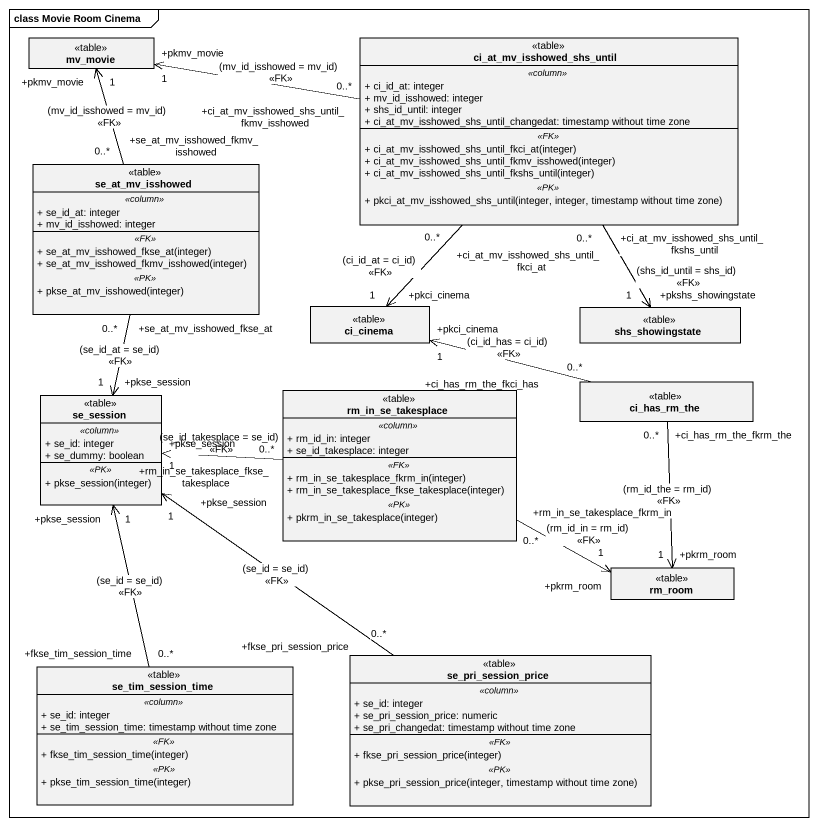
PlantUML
@startuml
mainframe class Movie Room Cinema
hide circle
hide empty members
skinparam classAttributeIconSize 0
class mv_movie <<table>>
class ci_at_mv_isshowed_shs_until <<table>> {
  .. <<column>> ..
  + ci_id_at: integer
  + mv_id_isshowed: integer
  + shs_id_until: integer
  + ci_at_mv_isshowed_shs_until_changedat: timestamp without time zone
  .. <<FK>> ..
  + ci_at_mv_isshowed_shs_until_fkci_at(integer)
  + ci_at_mv_isshowed_shs_until_fkmv_isshowed(integer)
  + ci_at_mv_isshowed_shs_until_fkshs_until(integer)
  .. <<PK>> ..
  + pkci_at_mv_isshowed_shs_until(integer, integer, timestamp without time zone)
}
class se_at_mv_isshowed <<table>> {
  .. <<column>> ..
  + se_id_at: integer
  + mv_id_isshowed: integer
  .. <<FK>> ..
  + se_at_mv_isshowed_fkse_at(integer)
  + se_at_mv_isshowed_fkmv_isshowed(integer)
  .. <<PK>> ..
  + pkse_at_mv_isshowed(integer)
}
class ci_cinema <<table>>
class shs_showingstate <<table>>
class ci_has_rm_the <<table>>
class se_session <<table>> {
  .. <<column>> ..
  + se_id: integer
  + se_dummy: boolean
  .. <<PK>> ..
  + pkse_session(integer)
}
class rm_in_se_takesplace <<table>> {
  .. <<column>> ..
  + rm_id_in: integer
  + se_id_takesplace: integer
  .. <<FK>> ..
  + rm_in_se_takesplace_fkrm_in(integer)
  + rm_in_se_takesplace_fkse_takesplace(integer)
  .. <<PK>> ..
  + pkrm_in_se_takesplace(integer)
}
class rm_room <<table>>
class se_tim_session_time <<table>> {
  .. <<column>> ..
  + se_id: integer
  + se_tim_session_time: timestamp without time zone
  .. <<FK>> ..
  + fkse_tim_session_time(integer)
  .. <<PK>> ..
  + pkse_tim_session_time(integer)
}
class se_pri_session_price <<table>> {
  .. <<column>> ..
  + se_id: integer
  + se_pri_session_price: numeric
  + se_pri_changedat: timestamp without time zone
  .. <<FK>> ..
  + fkse_pri_session_price(integer)
  .. <<PK>> ..
  + pkse_pri_session_price(integer, timestamp without time zone)
}
ci_at_mv_isshowed_shs_until "+ci_at_mv_isshowed_shs_until_fkmv_isshowed\n0..*" -left-> "+pkmv_movie\n1" mv_movie : (mv_id_isshowed = mv_id)\n<<FK>>
ci_at_mv_isshowed_shs_until "+ci_at_mv_isshowed_shs_until_fkci_at\n0..*" --> "+pkci_cinema\n1" ci_cinema : (ci_id_at = ci_id)\n<<FK>>
ci_at_mv_isshowed_shs_until "+ci_at_mv_isshowed_shs_until_fkshs_until\n0..*" --> "+pkshs_showingstate\n1" shs_showingstate : (shs_id_until = shs_id)\n<<FK>>
se_at_mv_isshowed "+se_at_mv_isshowed_fkmv_isshowed\n0..*" -up-> "+pkmv_movie\n1" mv_movie : (mv_id_isshowed = mv_id)\n<<FK>>
se_at_mv_isshowed "+se_at_mv_isshowed_fkse_at\n0..*" --> "+pkse_session\n1" se_session : (se_id_at = se_id)\n<<FK>>
ci_has_rm_the "+ci_has_rm_the_fkci_has\n0..*" -left-> "+pkci_cinema\n1" ci_cinema : (ci_id_has = ci_id)\n<<FK>>
ci_has_rm_the "+ci_has_rm_the_fkrm_the\n0..*" --> "+pkrm_room\n1" rm_room : (rm_id_the = rm_id)\n<<FK>>
rm_in_se_takesplace "+rm_in_se_takesplace_fkse_takesplace\n0..*" -left-> "+pkse_session\n1" se_session : (se_id_takesplace = se_id)\n<<FK>>
rm_in_se_takesplace "+rm_in_se_takesplace_fkrm_in\n0..*" -right-> "+pkrm_room\n1" rm_room : (rm_id_in = rm_id)\n<<FK>>
se_tim_session_time "+fkse_tim_session_time\n0..*" -up-> "+pkse_session\n1" se_session : (se_id = se_id)\n<<FK>>
se_pri_session_price "+fkse_pri_session_price\n0..*" -up-> "+pkse_session\n1" se_session : (se_id = se_id)\n<<FK>>
@enduml
